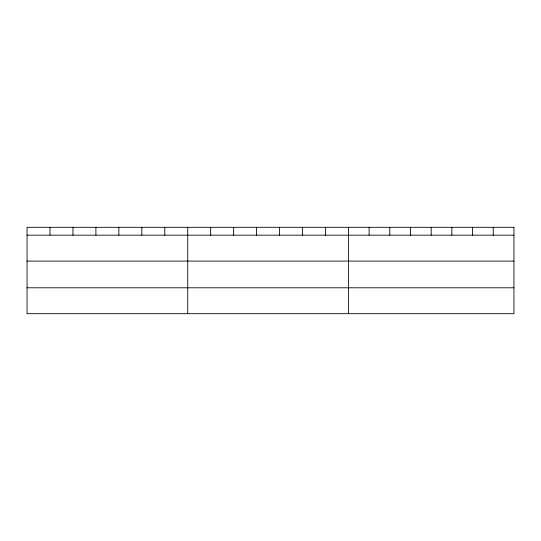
<?xml version="1.0" encoding="UTF-8"?>
<svg xmlns="http://www.w3.org/2000/svg" width="541" height="541" viewBox="0 0 541 541"><rect width="100%" height="100%" fill="white"/><g stroke="black" fill="none" stroke-linecap="round" stroke-linejoin="round"><path stroke-width="0.81" d="M27.05 235.173L513.95 235.173M27.05 261.087L513.95 261.087M27.05 287.785L513.95 287.785M493.257 227.308L493.257 235.173M472.563 227.308L472.563 235.173M451.87 227.308L451.87 235.173M431.177 227.308L431.177 235.173M410.484 227.308L410.484 235.173M389.791 227.308L389.791 235.173M369.097 227.308L369.097 235.173M348.404 227.308L348.404 313.692M325.452 227.308L325.452 235.173M302.493 227.308L302.493 235.173M279.541 227.308L279.541 235.173M256.59 227.308L256.59 235.173M233.638 227.308L233.638 235.173M210.679 227.308L210.679 235.173M187.727 227.308L187.727 313.692M164.775 227.308L164.775 235.173M141.816 227.308L141.816 235.173M118.864 227.308L118.864 235.173M95.913 227.308L95.913 235.173M72.961 227.308L72.961 235.173M50.002 227.308L50.002 235.173M513.95 227.308L27.05 227.308L27.05 313.692L513.95 313.692L513.95 227.308"/></g></svg>
